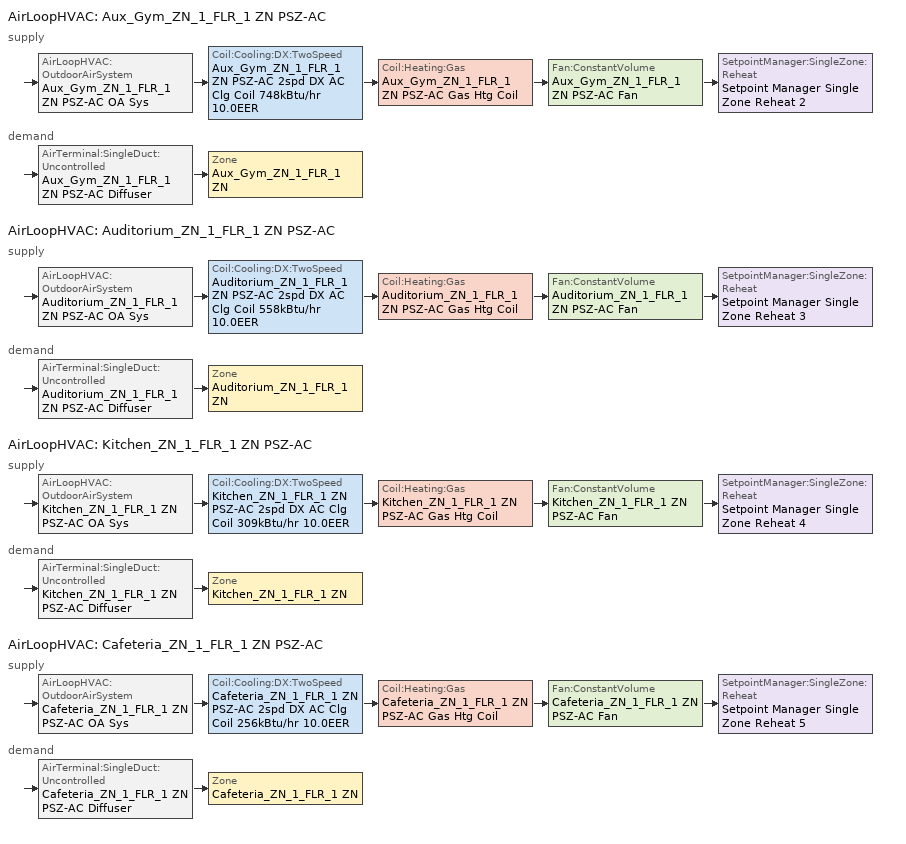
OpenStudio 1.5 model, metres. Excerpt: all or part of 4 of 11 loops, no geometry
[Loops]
AirLoopHVAC 'Aux_Gym_ZN_1_FLR_1 ZN PSZ-AC'
 supply: AirLoopHVAC:OutdoorAirSystem 'Aux_Gym_ZN_1_FLR_1 ZN PSZ-AC OA Sys' > Coil:Cooling:DX:TwoSpeed 'Aux_Gym_ZN_1_FLR_1 ZN PSZ-AC 2spd DX AC Clg Coil 748kBtu/hr 10.0EER' > Coil:Heating:Gas 'Aux_Gym_ZN_1_FLR_1 ZN PSZ-AC Gas Htg Coil' > Fan:ConstantVolume 'Aux_Gym_ZN_1_FLR_1 ZN PSZ-AC Fan' > SetpointManager:SingleZone:Reheat 'Setpoint Manager Single Zone Reheat 2'
 demand: AirTerminal:SingleDuct:Uncontrolled 'Aux_Gym_ZN_1_FLR_1 ZN PSZ-AC Diffuser' > Zone 'Aux_Gym_ZN_1_FLR_1 ZN'
AirLoopHVAC 'Auditorium_ZN_1_FLR_1 ZN PSZ-AC'
 supply: AirLoopHVAC:OutdoorAirSystem 'Auditorium_ZN_1_FLR_1 ZN PSZ-AC OA Sys' > Coil:Cooling:DX:TwoSpeed 'Auditorium_ZN_1_FLR_1 ZN PSZ-AC 2spd DX AC Clg Coil 558kBtu/hr 10.0EER' > Coil:Heating:Gas 'Auditorium_ZN_1_FLR_1 ZN PSZ-AC Gas Htg Coil' > Fan:ConstantVolume 'Auditorium_ZN_1_FLR_1 ZN PSZ-AC Fan' > SetpointManager:SingleZone:Reheat 'Setpoint Manager Single Zone Reheat 3'
 demand: AirTerminal:SingleDuct:Uncontrolled 'Auditorium_ZN_1_FLR_1 ZN PSZ-AC Diffuser' > Zone 'Auditorium_ZN_1_FLR_1 ZN'
AirLoopHVAC 'Kitchen_ZN_1_FLR_1 ZN PSZ-AC'
 supply: AirLoopHVAC:OutdoorAirSystem 'Kitchen_ZN_1_FLR_1 ZN PSZ-AC OA Sys' > Coil:Cooling:DX:TwoSpeed 'Kitchen_ZN_1_FLR_1 ZN PSZ-AC 2spd DX AC Clg Coil 309kBtu/hr 10.0EER' > Coil:Heating:Gas 'Kitchen_ZN_1_FLR_1 ZN PSZ-AC Gas Htg Coil' > Fan:ConstantVolume 'Kitchen_ZN_1_FLR_1 ZN PSZ-AC Fan' > SetpointManager:SingleZone:Reheat 'Setpoint Manager Single Zone Reheat 4'
 demand: AirTerminal:SingleDuct:Uncontrolled 'Kitchen_ZN_1_FLR_1 ZN PSZ-AC Diffuser' > Zone 'Kitchen_ZN_1_FLR_1 ZN'
AirLoopHVAC 'Cafeteria_ZN_1_FLR_1 ZN PSZ-AC'
 supply: AirLoopHVAC:OutdoorAirSystem 'Cafeteria_ZN_1_FLR_1 ZN PSZ-AC OA Sys' > Coil:Cooling:DX:TwoSpeed 'Cafeteria_ZN_1_FLR_1 ZN PSZ-AC 2spd DX AC Clg Coil 256kBtu/hr 10.0EER' > Coil:Heating:Gas 'Cafeteria_ZN_1_FLR_1 ZN PSZ-AC Gas Htg Coil' > Fan:ConstantVolume 'Cafeteria_ZN_1_FLR_1 ZN PSZ-AC Fan' > SetpointManager:SingleZone:Reheat 'Setpoint Manager Single Zone Reheat 5'
 demand: AirTerminal:SingleDuct:Uncontrolled 'Cafeteria_ZN_1_FLR_1 ZN PSZ-AC Diffuser' > Zone 'Cafeteria_ZN_1_FLR_1 ZN'
[Sizing:Zone] Zone Cooling Design Supply Air Temperature {C}=14; Zone Heating Design Supply Air Temperature {C}=40; Zone Cooling Design Supply Air Humidity Ratio {kg-H2O/kg-air}=0.0085; Zone Heating Design Supply Air Humidity Ratio {kg-H2O/kg-air}=0.008; Cooling Design Air Flow Method=DesignDay; Heating Design Air Flow Method=DesignDay
Cafeteria_ZN_1_FLR_1 ZN; Kitchen_ZN_1_FLR_1 ZN; Aux_Gym_ZN_1_FLR_1 ZN; Auditorium_ZN_1_FLR_1 ZN
[Zone equipment]
Cafeteria_ZN_1_FLR_1 ZN: Cafeteria_ZN_1_FLR_1 ZN PSZ-AC Diffuser
Kitchen_ZN_1_FLR_1 ZN: Kitchen_ZN_1_FLR_1 ZN PSZ-AC Diffuser
Aux_Gym_ZN_1_FLR_1 ZN: Aux_Gym_ZN_1_FLR_1 ZN PSZ-AC Diffuser
Auditorium_ZN_1_FLR_1 ZN: Auditorium_ZN_1_FLR_1 ZN PSZ-AC Diffuser
[AirLoopHVAC]
Name | Design Supply Air Flow Rate {m3/s}
Aux_Gym_ZN_1_FLR_1 ZN PSZ-AC | 11.7961
Auditorium_ZN_1_FLR_1 ZN PSZ-AC | 7.92355
Kitchen_ZN_1_FLR_1 ZN PSZ-AC | 5.4619
Cafeteria_ZN_1_FLR_1 ZN PSZ-AC | 3.67635
[Sizing:System] Type of Load to Size On=Sensible; Minimum System Air Flow Ratio=1; Preheat Design Temperature {C}=7; Preheat Design Humidity Ratio {kg-H2O/kg-Air}=0.008; Precool Design Temperature {C}=12.8; Precool Design Humidity Ratio {kg-H2O/kg-Air}=0.008; Central Cooling Design Supply Air Temperature {C}=12.8; Central Heating Design Supply Air Temperature {C}=40; Sizing Option=Coincident; 100% Outdoor Air in Cooling=No; 100% Outdoor Air in Heating=No; Central Cooling Design Supply Air Humidity Ratio {kg-H2O/kg-Air}=0.0085; Central Heating Design Supply Air Humidity Ratio {kg-H2O/kg-Air}=0.008; Cooling Design Air Flow Method=DesignDay; Cooling Design Air Flow Rate {m3/s}=0; Heating Design Air Flow Method=DesignDay; Heating Design Air Flow Rate {m3/s}=0; System Outdoor Air Method=ZoneSum
Name | Design Outdoor Air Flow Rate {m3/s}
Aux_Gym_ZN_1_FLR_1 ZN PSZ-AC | 11.7961
Auditorium_ZN_1_FLR_1 ZN PSZ-AC | 7.92355
Kitchen_ZN_1_FLR_1 ZN PSZ-AC | 5.4619
Cafeteria_ZN_1_FLR_1 ZN PSZ-AC | 3.67635
[Controller:OutdoorAir] Economizer Control Type=NoEconomizer; Economizer Control Action Type=ModulateFlow; Economizer Maximum Limit Dry-Bulb Temperature {C}=28; Economizer Maximum Limit Enthalpy {J/kg}=64000; Economizer Minimum Limit Dry-Bulb Temperature {C}=-100; Lockout Type=NoLockout; Minimum Limit Type=FixedMinimum; High Humidity Control=No; Heat Recovery Bypass Control Type=BypassWhenOAFlowGreaterThanMinimum
Name | Minimum Outdoor Air Flow Rate {m3/s} | Maximum Outdoor Air Flow Rate {m3/s} | Minimum Outdoor Air Schedule | Controller Mechanical Ventilation
Controller Outdoor Air 6 | 1.901952 | 11.7961 | Motorized OA Damper Schedule 5 | Controller Mechanical Ventilation 6
Controller Outdoor Air 7 | 4.96584 | 7.92355 | Motorized OA Damper Schedule 6 | Controller Mechanical Ventilation 7
Controller Outdoor Air 8 | 0.324905 | 5.4619 | Motorized OA Damper Schedule 7 | Controller Mechanical Ventilation 8
Controller Outdoor Air 9 | 2.15967 | 3.67635 | Motorized OA Damper Schedule 8 | Controller Mechanical Ventilation 9
[Controller:MechanicalVentilation] Availability Schedule=Always On Discrete; System Outdoor Air Method=ZoneSum
Controller Mechanical Ventilation 6; Controller Mechanical Ventilation 7; Controller Mechanical Ventilation 8; Controller Mechanical Ventilation 9
[AirLoopHVAC:OutdoorAirSystem]
Name | Controller
Aux_Gym_ZN_1_FLR_1 ZN PSZ-AC OA Sys | Controller Outdoor Air 6
Auditorium_ZN_1_FLR_1 ZN PSZ-AC OA Sys | Controller Outdoor Air 7
Kitchen_ZN_1_FLR_1 ZN PSZ-AC OA Sys | Controller Outdoor Air 8
Cafeteria_ZN_1_FLR_1 ZN PSZ-AC OA Sys | Controller Outdoor Air 9
[Fan:ConstantVolume] Availability Schedule=Always On Discrete
Name | Fan Efficiency | Pressure Rise {Pa} | Maximum Flow Rate {m3/s} | Motor Efficiency
Aux_Gym_ZN_1_FLR_1 ZN PSZ-AC Fan | 0.6084 | 1018.77 | 11.7961 | 0.936
Auditorium_ZN_1_FLR_1 ZN PSZ-AC Fan | 0.6045 | 1110.94 | 7.92355 | 0.93
Kitchen_ZN_1_FLR_1 ZN PSZ-AC Fan | 0.59605 | 1110.94 | 5.4619 | 0.917
Cafeteria_ZN_1_FLR_1 ZN PSZ-AC Fan | 0.5915 | 1110.94 | 3.67635 | 0.91
[Coil:Heating:Gas] Availability Schedule=Always On Discrete; Gas Burner Efficiency=0.8; Parasitic Electric Load {W}=0; Parasitic Gas Load {W}=0
Name | Nominal Capacity {W}
Aux_Gym_ZN_1_FLR_1 ZN PSZ-AC Gas Htg Coil | 287519
Auditorium_ZN_1_FLR_1 ZN PSZ-AC Gas Htg Coil | 294526
Kitchen_ZN_1_FLR_1 ZN PSZ-AC Gas Htg Coil | 231043
Cafeteria_ZN_1_FLR_1 ZN PSZ-AC Gas Htg Coil | 132682
[Coil:Cooling:DX:TwoSpeed] Availability Schedule=Always On Discrete; Rated High Speed COP {W/W}=3.46588; Rated Low Speed Sensible Heat Ratio=0.69; Rated Low Speed COP {W/W}=3.46588; Condenser Type=AirCooled; High Speed Evaporative Condenser Effectiveness=0; High Speed Evaporative Condenser Air Flow Rate {m3/s}=Autosize; High Speed Evaporative Condenser Pump Rated Power Consumption {W}=Autosize; Low Speed Evaporative Condenser Effectiveness=0; Low Speed Evaporative Condenser Air Flow Rate {m3/s}=Autosize; Low Speed Evaporative Condenser Pump Rated Power Consumption {W}=Autosize; Basin Heater Capacity {W/K}=10; Basin Heater Setpoint Temperature {C}=2
Name | Rated High Speed Total Cooling Capacity {W} | Rated High Speed Sensible Heat Ratio | Rated High Speed Air Flow Rate {m3/s} | Total Cooling Capacity Function of Temperature Curve | Total Cooling Capacity Function of Flow Fraction Curve | Energy Input Ratio Function of Temperature Curve | Energy Input Ratio Function of Flow Fraction Curve | Part Load Fraction Correlation Curve | Rated Low Speed Total Cooling Capacity {W} | Rated Low Speed Air Flow Rate {m3/s} | Low Speed Total Cooling Capacity Function of Temperature Curve | Low Speed Energy Input Ratio Function of Temperature Curve
Aux_Gym_ZN_1_FLR_1 ZN PSZ-AC 2spd DX AC Clg Coil 748kBtu/hr 10.0EER | 219317 | 0.758339 | 11.7961 | Curve Biquadratic 5 | Curve Quadratic 4 | Curve Biquadratic 6 | Curve Quadratic 5 | Curve Quadratic 6 | 73098.2 | 3.93163 | Curve Biquadratic 7 | Curve Biquadratic 8
Auditorium_ZN_1_FLR_1 ZN PSZ-AC 2spd DX AC Clg Coil 558kBtu/hr 10.0EER | 163476 | 0.725984 | 7.92355 | Curve Biquadratic 9 | Curve Quadratic 7 | Curve Biquadratic 10 | Curve Quadratic 8 | Curve Quadratic 9 | 54486.5 | 2.64092 | Curve Biquadratic 11 | Curve Biquadratic 12
Kitchen_ZN_1_FLR_1 ZN PSZ-AC 2spd DX AC Clg Coil 309kBtu/hr 10.0EER | 90413.9 | 0.798655 | 5.4619 | Curve Biquadratic 13 | Curve Quadratic 10 | Curve Biquadratic 14 | Curve Quadratic 11 | Curve Quadratic 12 | 30134.9 | 1.82045 | Curve Biquadratic 15 | Curve Biquadratic 16
Cafeteria_ZN_1_FLR_1 ZN PSZ-AC 2spd DX AC Clg Coil 256kBtu/hr 10.0EER | 75033.3 | 0.729191 | 3.67635 | Curve Biquadratic 17 | Curve Quadratic 13 | Curve Biquadratic 18 | Curve Quadratic 14 | Curve Quadratic 15 | 25008.6 | 1.22533 | Curve Biquadratic 19 | Curve Biquadratic 20
[SetpointManager:SingleZone:Reheat] Minimum Supply Air Temperature {C}=10; Maximum Supply Air Temperature {C}=50
Name | Control Zone
Setpoint Manager Single Zone Reheat 2 | Aux_Gym_ZN_1_FLR_1 ZN
Setpoint Manager Single Zone Reheat 3 | Auditorium_ZN_1_FLR_1 ZN
Setpoint Manager Single Zone Reheat 4 | Kitchen_ZN_1_FLR_1 ZN
Setpoint Manager Single Zone Reheat 5 | Cafeteria_ZN_1_FLR_1 ZN
[AirTerminal:SingleDuct:Uncontrolled] Availability Schedule=Always On Discrete
Name | Maximum Air Flow Rate {m3/s}
Aux_Gym_ZN_1_FLR_1 ZN PSZ-AC Diffuser | 11.7961
Auditorium_ZN_1_FLR_1 ZN PSZ-AC Diffuser | 7.92355
Kitchen_ZN_1_FLR_1 ZN PSZ-AC Diffuser | 5.4619
Cafeteria_ZN_1_FLR_1 ZN PSZ-AC Diffuser | 3.67635
[Schedule:Constant]
Always On Discrete: Value=1
[Schedule:Ruleset]
Name | Default Day Schedule | Summer Design Day Schedule | Winter Design Day Schedule
Motorized OA Damper Schedule 5 | Motorized OA Damper Schedule Weekdays 10 | Motorized OA Damper Schedule Weekdays 11 | Motorized OA Damper Schedule Saturday 11
Motorized OA Damper Schedule 6 | Motorized OA Damper Schedule Weekdays 12 | Motorized OA Damper Schedule Weekdays 13 | Motorized OA Damper Schedule Saturday 13
Motorized OA Damper Schedule 7 | Motorized OA Damper Schedule Weekdays 14 | Motorized OA Damper Schedule Weekdays 15 | Motorized OA Damper Schedule Saturday 15
Motorized OA Damper Schedule 8 | Motorized OA Damper Schedule Weekdays 16 | Motorized OA Damper Schedule Weekdays 17 | Motorized OA Damper Schedule Saturday 17
[Schedule:Day]
Motorized OA Damper Schedule Weekdays 10; Motorized OA Damper Schedule Weekdays 11; Motorized OA Damper Schedule Weekdays 12; Motorized OA Damper Schedule Weekdays 13; Motorized OA Damper Schedule Weekdays 14; Motorized OA Damper Schedule Weekdays 15; Motorized OA Damper Schedule Weekdays 16; Motorized OA Damper Schedule Weekdays 17: 7, 0, 0, 22, 0, 1, 24, 0, 0
Motorized OA Damper Schedule Saturday 10; Motorized OA Damper Schedule Saturday 11; Motorized OA Damper Schedule Saturday 12; Motorized OA Damper Schedule Saturday 13; Motorized OA Damper Schedule Saturday 14; Motorized OA Damper Schedule Saturday 15; Motorized OA Damper Schedule Saturday 16; Motorized OA Damper Schedule Saturday 17: 7, 0, 0, 18, 0, 1, 24, 0, 0
Motorized OA Damper Schedule Sunday 5; Motorized OA Damper Schedule Sunday 6; Motorized OA Damper Schedule Sunday 7; Motorized OA Damper Schedule Sunday 8: 24, 0, 0
[Schedule:Rule]
Name | Schedule Ruleset | Rule Order | Day Schedule | Apply Saturday | Apply Sunday
Motorized OA Damper Schedule Saturday Rule 5 | Motorized OA Damper Schedule 5 | 1 | Motorized OA Damper Schedule Saturday 10 | Yes
Motorized OA Damper Schedule Sunday Rule 5 | Motorized OA Damper Schedule 5 | 0 | Motorized OA Damper Schedule Sunday 5 |  | Yes
Motorized OA Damper Schedule Saturday Rule 6 | Motorized OA Damper Schedule 6 | 1 | Motorized OA Damper Schedule Saturday 12 | Yes
Motorized OA Damper Schedule Sunday Rule 6 | Motorized OA Damper Schedule 6 | 0 | Motorized OA Damper Schedule Sunday 6 |  | Yes
Motorized OA Damper Schedule Saturday Rule 7 | Motorized OA Damper Schedule 7 | 1 | Motorized OA Damper Schedule Saturday 14 | Yes
Motorized OA Damper Schedule Sunday Rule 7 | Motorized OA Damper Schedule 7 | 0 | Motorized OA Damper Schedule Sunday 7 |  | Yes
Motorized OA Damper Schedule Saturday Rule 8 | Motorized OA Damper Schedule 8 | 1 | Motorized OA Damper Schedule Saturday 16 | Yes
Motorized OA Damper Schedule Sunday Rule 8 | Motorized OA Damper Schedule 8 | 0 | Motorized OA Damper Schedule Sunday 8 |  | Yes
[Curve:Biquadratic] Minimum Value of x {BasedOnField A2}=17; Maximum Value of x {BasedOnField A2}=22; Minimum Value of y {BasedOnField A3}=13; Maximum Value of y {BasedOnField A3}=46
Name | Coefficient1 Constant | Coefficient2 x | Coefficient3 x**2 | Coefficient4 y | Coefficient5 y**2 | Coefficient6 x*y
Curve Biquadratic 5; Curve Biquadratic 7; Curve Biquadratic 9; Curve Biquadratic 11; Curve Biquadratic 13; Curve Biquadratic 15; Curve Biquadratic 17; Curve Biquadratic 19 | 0.42415 | 0.04426 | -0.00042 | 0.00333 | -8e-005 | -0.00021
Curve Biquadratic 6; Curve Biquadratic 8; Curve Biquadratic 10; Curve Biquadratic 12; Curve Biquadratic 14; Curve Biquadratic 16; Curve Biquadratic 18; Curve Biquadratic 20 | 1.23649 | -0.02431 | 0.00057 | -0.01434 | 0.00063 | -0.00038
[Curve:Quadratic]
Name | Coefficient1 Constant | Coefficient2 x | Coefficient3 x**2 | Minimum Value of x {BasedOnField A2} | Maximum Value of x {BasedOnField A2}
Curve Quadratic 4; Curve Quadratic 7; Curve Quadratic 10; Curve Quadratic 13 | 0.77136 | 0.34053 | -0.11088 | 0.75918 | 1.13877
Curve Quadratic 5; Curve Quadratic 8; Curve Quadratic 11; Curve Quadratic 14 | 1.2055 | -0.32953 | 0.12308 | 0.75918 | 1.13877
Curve Quadratic 6; Curve Quadratic 9; Curve Quadratic 12; Curve Quadratic 15 | 0.771 | 0.229 | 0 | 0 | 1
